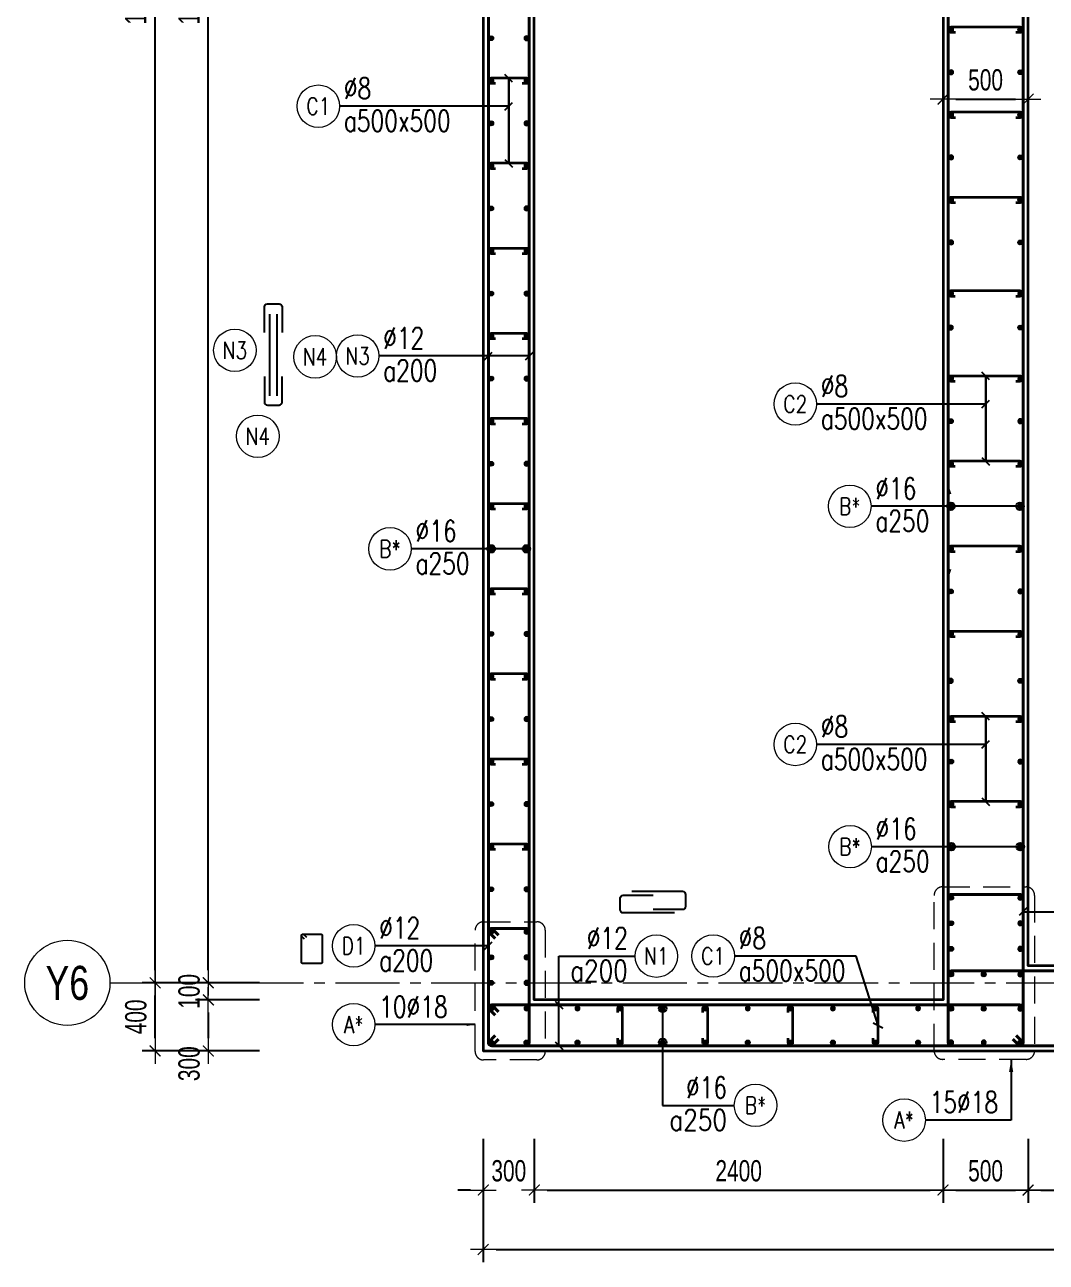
# Model space of a CAD drawing. Header units: millimetres. Extents: x 988833 to 1318015, y -9365 to 47591.
# Drawn here: x 1038374 to 1044373, y 31764 to 39035 of the extents above; entities that cross this region are included whole.
import ezdxf
from ezdxf.enums import TextEntityAlignment as Align

# ---------------------------------------------------------------- set-up
doc = ezdxf.new("R2010")
doc.units = ezdxf.units.MM
doc.header["$MEASUREMENT"] = 0
for name, pattern in [('HIDDEN', [9.525, 6.35, -3.175]), ('HIDDEN2', [4.7625, 3.175, -1.5875]), ('OF_Grid_1$0$CENTER2', [1.125, 0.75, -0.125, 0.125, -0.125])]:
    doc.linetypes.add(name, pattern=pattern)
doc.layers.get('0').update_dxf_attribs({"lineweight": 20})
doc.layers.get('Defpoints').update_dxf_attribs({"color": 151, "lineweight": 9})
for name, color, linetype in [('Hidden', 9, 'HIDDEN'), ('Leader', 6, 'Continuous'), ('Ligature', 1, 'Continuous')]:
    doc.layers.add(name, color=color, linetype=linetype)
for name, color, linetype, lineweight in [('KC-LEADER', 153, 'Continuous', 18), ('KC-THEP', 6, 'Continuous', 40), ('NDC_S_DIM', 1, 'Continuous', 15), ('NDC_S_HIDDEN', 8, 'HIDDEN2', 13), ('NDC_S_LEADER', 1, 'Continuous', 15), ('NDC_S_REBAR', 4, 'Continuous', 35), ('NDC_S_STIRRUP', 4, 'Continuous', 40), ('NDC_S_VN TEXT', 7, 'Continuous', 20), ('NDC_S_WALL', 6, 'Continuous', 35), ('OF_Grid_1$0$NDC_S_AXIS', 5, 'OF_Grid_1$0$CENTER2', 13), ('OF_Grid_1$0$NDC_S_SYMBOL', 1, 'Continuous', 15), ('OF_Grid_1$0$NDC_S_TEXT SYMBOL', 7, 'Continuous', 20)]:
    doc.layers.add(name, color=color, linetype=linetype, lineweight=lineweight)
doc.styles.add('NDC_ARIAL', font='arial.ttf', dxfattribs={"width": 0.85})
doc.styles.add('NDC_DIM', font='', dxfattribs={"width": 0.75})
doc.styles.add('NDC_EN TXT', font='romans.shx', dxfattribs={"width": 0.8})
doc.styles.add('OF_Grid_1$0$NDC_ANNO', font='', dxfattribs={"width": 0.8})
doc.styles.get('NDC_DIM').set_extended_font_data('Dotum')
doc.styles.get('OF_Grid_1$0$NDC_ANNO').set_extended_font_data('Dotum')
doc.dimstyles.new('NDC_1-50', dxfattribs={"dimscale": 50, "dimtxt": 2.5, "dimasz": 1, "dimexe": 1.5, "dimexo": 0, "dimgap": 0.8, "dimtad": 1, "dimdec": 0, "dimdsep": 46, "dimtxsty": 'NDC_ARIAL', "dimblk": 'DIMMARK', "dimcen": 49999.938995, "dimdle": 1.5, "dimclrd": 1, "dimclre": 1, "dimclrt": 3, "dimadec": 0, "dimazin": 0, "dimtfac": 1, "dimtdec": 0, "dimtix": 1, "dimtmove": 2, "dimatfit": 3, "dimfxl": 1, "dimarcsym": 0})
doc.dimstyles.new('NDC_dim_30', dxfattribs={"dimscale": 30, "dimtxt": 2.5, "dimasz": 1.5, "dimexe": 1.5, "dimexo": 2.5, "dimgap": 1, "dimtad": 1, "dimdec": 0, "dimzin": 0, "dimdsep": 46, "dimtxsty": 'NDC_DIM', "dimblk": 'DIMMARK', "dimcen": 0.09, "dimdle": 1.2, "dimclrd": 1, "dimclre": 1, "dimclrt": 3, "dimadec": 0, "dimazin": 0, "dimtfac": 1, "dimtdec": 0, "dimtix": 1, "dimtofl": 0, "dimtmove": 0, "dimatfit": 3, "dimfxl": 6, "dimfxlon": 1, "dimtolj": 1, "dimtzin": 0, "dimarcsym": 0})
doc.dimstyles.new('NDC_dim_50', dxfattribs={"dimscale": 50, "dimtxt": 2.5, "dimasz": 1.5, "dimexe": 1.5, "dimexo": 2.5, "dimgap": 1, "dimtad": 1, "dimdec": 0, "dimzin": 0, "dimdsep": 46, "dimtxsty": 'NDC_DIM', "dimblk": 'DIMMARK', "dimcen": 0.09, "dimdle": 1.2, "dimclrd": 1, "dimclre": 1, "dimclrt": 3, "dimadec": 0, "dimazin": 0, "dimtfac": 1, "dimtdec": 0, "dimtix": 1, "dimtofl": 0, "dimtmove": 0, "dimatfit": 3, "dimfxl": 6, "dimfxlon": 1, "dimtolj": 1, "dimtzin": 0, "dimarcsym": 0})

# ---------------------------------------------------------------- blocks, each defined once
blk = doc.blocks.new('THEP')
at = {"layer": 'KC-LEADER', "color": 6}
blk.add_circle((0, 0), 14, dxfattribs=at)
at = {"layer": 'KC-THEP'}
for p, q in [((-14, 0), (14, 0)), ((9.9, 9.9), (-9.9, -9.9)), ((-9.9, 9.9), (9.9, -9.9)), ((0, 14), (0, -14))]:
    blk.add_line(p, q, dxfattribs=at)
blk = doc.blocks.new('DIMMARK')
at = {"layer": 'NDC_S_DIM', "color": 1}
blk.add_line((-1.5, 0), (1, 0), dxfattribs=at)
at = {"layer": 'NDC_S_DIM', "color": 2, "const_width": 0.1}
blk.add_lwpolyline([(-0.424, -0.424), (0.424, 0.424)], dxfattribs=at)
blk = doc.blocks.new('*U13')
blk.add_circle((-2.5, 0), 2.5)
at = {"layer": 'NDC_S_VN TEXT', "color": 3, "style": 'NDC_EN TXT', "width": 0.75}
blk.add_attdef('DK1', (0.5, 0.85), '', height=2.5, dxfattribs=at)
at = {"layer": 'NDC_S_VN TEXT', "color": 7, "style": 'NDC_EN TXT', "width": 0.8}
blk.add_attdef('SH2', text='', height=2, dxfattribs=at).set_placement((-2.5, 0), align=Align.MIDDLE)
blk = doc.blocks.new('*U10')
blk.add_circle((2.5, 0), 2.5)
at = {"layer": 'NDC_S_VN TEXT', "color": 3, "style": 'NDC_EN TXT'}
for tag, width, p in [('DK2', 0.75, (-0.85, 0.85)), ('KC2', 0.8, (-0.85, -2.97))]:
    blk.add_attdef(tag, text='', height=2.5, dxfattribs=dict(at, width=width)).set_placement(p, align=Align.RIGHT)
at = {"layer": 'NDC_S_VN TEXT', "color": 7, "style": 'NDC_EN TXT', "width": 0.8}
blk.add_attdef('SH3', text='', height=2, dxfattribs=at).set_placement((2.5, 0), align=Align.MIDDLE)
blk = doc.blocks.new('*U12')
blk.add_circle((-2.5, 0), 2.5)
at = {"layer": 'NDC_S_VN TEXT', "color": 3, "style": 'NDC_EN TXT', "width": 0.75}
for tag, p in [('DK1', (0.5, 0.85)), ('KC1', (0.5, -2.97))]:
    blk.add_attdef(tag, p, '', height=2.5, dxfattribs=at)
at = {"layer": 'NDC_S_VN TEXT', "color": 7, "style": 'NDC_EN TXT', "width": 0.8}
blk.add_attdef('SH2', text='', height=2, dxfattribs=at).set_placement((-2.5, 0), align=Align.MIDDLE)
blk = doc.blocks.new('A$C72321851')
at = {"layer": 'Ligature'}
for points in [[(-60.9, -129.3), (-60.9, 170.9, -0.414214), (-43.3, 188.5), (25.8, 188.5, -0.414214), (43.4, 170.9), (43.4, -4.3)], [(-39.7, -4.3), (-39.7, -179.5, 0.414214), (-22.1, -197.1), (47, -197.1, 0.414214), (64.6, -179.5), (64.6, 120.7)]]:
    blk.add_lwpolyline(points, format="xyb", dxfattribs=at)
blk = doc.blocks.new('A$C7BC65A55')
at = {"layer": 'Ligature'}
for p, q in [((-15.2, 372, 0), (-15.2, 38.5, 0)), ((15.2, 372, 0), (15.2, 38.5, 0))]:
    blk.add_line(p, q, dxfattribs=at)
for points in [[(-36.2, 296.5), (-36.2, 400.9, -0.414214), (-24, 413.1), (24, 413.1, -0.414214), (36.2, 400.9), (36.2, 296.5)], [(-36.2, 116.5), (-36.2, 12.2, 0.414214), (-24, 0), (24, 0, 0.414214), (36.2, 12.2), (36.2, 116.5)]]:
    blk.add_lwpolyline(points, format="xyb", dxfattribs=at)
blk = doc.blocks.new('*U11')
blk.add_circle((-2.5, 0), 2.5)
at = {"layer": 'NDC_S_VN TEXT', "color": 3, "style": 'NDC_EN TXT', "width": 0.75}
for tag, p in [('DK1', (0.5, 0.85)), ('KC1', (0.5, -2.97))]:
    blk.add_attdef(tag, p, '', height=2.5, dxfattribs=at)
at = {"layer": 'NDC_S_VN TEXT', "color": 7, "style": 'NDC_EN TXT', "width": 0.8}
blk.add_attdef('SH2', text='', height=2, dxfattribs=at).set_placement((-2.5, 0), align=Align.MIDDLE)
blk = doc.blocks.new('*D370')
at = {"layer": 'Defpoints', "color": 0, "transparency": 16777216}
for p in [(1044266.5, 38597.7), (1043766.5, 38406.2), (1044266.5, 38406.2)]:
    blk.add_point(p, dxfattribs=at)
at = {"layer": 'NDC_S_DIM', "color": 1, "lineweight": -2, "transparency": 16777216}
for p, q in [((1043766.5, 38531.2), (1043766.5, 38672.7)), ((1044266.5, 38531.2), (1044266.5, 38672.7)), ((1043841.5, 38597.7), (1044191.5, 38597.7))]:
    blk.add_line(p, q, dxfattribs=at)
at = {"layer": 'NDC_S_DIM', "color": 1, "lineweight": -2, "transparency": 16777216, "xscale": 75, "yscale": 75, "zscale": 75, "rotation": 180}
blk.add_blockref('DIMMARK', (1043766.5, 38597.7), dxfattribs=at)
at = {"layer": 'NDC_S_DIM', "color": 1, "lineweight": -2, "transparency": 16777216, "xscale": 75, "yscale": 75, "zscale": 75}
blk.add_blockref('DIMMARK', (1044266.5, 38597.7), dxfattribs=at)
at = {"layer": 'NDC_S_DIM', "color": 3, "transparency": 16777216, "insert": (1044016.5, 38710.2), "char_height": 125, "attachment_point": 5, "style": 'NDC_DIM'}
blk.add_mtext('\\A1;500', dxfattribs=at)
blk = doc.blocks.new('*D371')
at = {"layer": 'Defpoints', "color": 0, "transparency": 16777216}
for p in [(1041366.5, 34016.9), (1041066.5, 33716.9), (1041366.5, 32188.2)]:
    blk.add_point(p, dxfattribs=at)
at = {"layer": 'NDC_S_DIM', "color": 1, "lineweight": -2, "transparency": 16777216}
for p, q in [((1041066.5, 32488.2), (1041066.5, 32113.2)), ((1041366.5, 32488.2), (1041366.5, 32113.2)), ((1040991.5, 32188.2), (1040916.5, 32188.2)), ((1041441.5, 32188.2), (1041516.5, 32188.2))]:
    blk.add_line(p, q, dxfattribs=at)
at = {"layer": 'NDC_S_DIM', "color": 1, "lineweight": -2, "transparency": 16777216, "xscale": 75, "yscale": 75, "zscale": 75}
blk.add_blockref('DIMMARK', (1041066.5, 32188.2), dxfattribs=at)
at = {"layer": 'NDC_S_DIM', "color": 1, "lineweight": -2, "transparency": 16777216, "xscale": 75, "yscale": 75, "zscale": 75, "rotation": 180}
blk.add_blockref('DIMMARK', (1041366.5, 32188.2), dxfattribs=at)
at = {"layer": 'NDC_S_DIM', "color": 3, "transparency": 16777216, "insert": (1041216.5, 32300.7), "char_height": 125, "attachment_point": 5, "style": 'NDC_DIM'}
blk.add_mtext('\\A1;300', dxfattribs=at)
blk = doc.blocks.new('*D372')
at = {"layer": 'Defpoints', "color": 0, "transparency": 16777216}
for p in [(1041366.5, 34016.9), (1043766.5, 34016.9), (1043766.5, 32188.2)]:
    blk.add_point(p, dxfattribs=at)
at = {"layer": 'NDC_S_DIM', "color": 1, "lineweight": -2, "transparency": 16777216}
for p, q in [((1041366.5, 32488.2), (1041366.5, 32113.2)), ((1043766.5, 32488.2), (1043766.5, 32113.2)), ((1041441.5, 32188.2), (1043691.5, 32188.2))]:
    blk.add_line(p, q, dxfattribs=at)
at = {"layer": 'NDC_S_DIM', "color": 1, "lineweight": -2, "transparency": 16777216, "xscale": 75, "yscale": 75, "zscale": 75, "rotation": 180}
blk.add_blockref('DIMMARK', (1041366.5, 32188.2), dxfattribs=at)
at = {"layer": 'NDC_S_DIM', "color": 1, "lineweight": -2, "transparency": 16777216, "xscale": 75, "yscale": 75, "zscale": 75}
blk.add_blockref('DIMMARK', (1043766.5, 32188.2), dxfattribs=at)
at = {"layer": 'NDC_S_DIM', "color": 3, "transparency": 16777216, "insert": (1042566.5, 32300.7), "char_height": 125, "attachment_point": 5, "style": 'NDC_DIM'}
blk.add_mtext('\\A1;2400', dxfattribs=at)
blk = doc.blocks.new('*D373')
at = {"layer": 'Defpoints', "color": 0, "transparency": 16777216}
for p in [(1044266.5, 34216.9), (1043766.5, 34016.9), (1044266.5, 32188.2)]:
    blk.add_point(p, dxfattribs=at)
at = {"layer": 'NDC_S_DIM', "color": 1, "lineweight": -2, "transparency": 16777216}
for p, q in [((1043766.5, 32488.2), (1043766.5, 32113.2)), ((1044266.5, 32488.2), (1044266.5, 32113.2)), ((1043841.5, 32188.2), (1044191.5, 32188.2))]:
    blk.add_line(p, q, dxfattribs=at)
at = {"layer": 'NDC_S_DIM', "color": 1, "lineweight": -2, "transparency": 16777216, "xscale": 75, "yscale": 75, "zscale": 75, "rotation": 180}
blk.add_blockref('DIMMARK', (1043766.5, 32188.2), dxfattribs=at)
at = {"layer": 'NDC_S_DIM', "color": 1, "lineweight": -2, "transparency": 16777216, "xscale": 75, "yscale": 75, "zscale": 75}
blk.add_blockref('DIMMARK', (1044266.5, 32188.2), dxfattribs=at)
at = {"layer": 'NDC_S_DIM', "color": 3, "transparency": 16777216, "insert": (1044016.5, 32300.7), "char_height": 125, "attachment_point": 5, "style": 'NDC_DIM'}
blk.add_mtext('\\A1;500', dxfattribs=at)
blk = doc.blocks.new('*D374')
at = {"layer": 'Defpoints', "color": 0, "transparency": 16777216}
for p in [(1039451.9, 45005.6), (1041695.8, 45005.6), (1041805.1, 33405.6)]:
    blk.add_point(p, dxfattribs=at)
at = {"layer": 'NDC_S_DIM', "color": 1, "lineweight": -2, "transparency": 16777216}
for p, q in [((1039751.9, 45005.6), (1039376.9, 45005.6)), ((1039451.9, 33480.6), (1039451.9, 44930.6)), ((1039751.9, 33405.6), (1039376.9, 33405.6))]:
    blk.add_line(p, q, dxfattribs=at)
at = {"layer": 'NDC_S_DIM', "color": 1, "lineweight": -2, "transparency": 16777216, "xscale": 75, "yscale": 75, "zscale": 75}
for p, rotation in [((1039451.9, 45005.6), 90), ((1039451.9, 33405.6), 270)]:
    blk.add_blockref('DIMMARK', p, dxfattribs=dict(at, rotation=rotation))
at = {"layer": 'NDC_S_DIM', "color": 3, "transparency": 16777216, "insert": (1039339.3, 39205.6), "char_height": 125, "attachment_point": 5, "rotation": 90, "style": 'NDC_DIM'}
blk.add_mtext('\\A1;11600', dxfattribs=at)
blk = doc.blocks.new('*D376')
at = {"layer": 'Defpoints', "color": 0, "transparency": 16777216}
for p in [(1049166.5, 33005.6), (1041066.5, 32391), (1049166.5, 31839)]:
    blk.add_point(p, dxfattribs=at)
at = {"layer": 'NDC_S_DIM', "color": 1, "lineweight": -2, "transparency": 16777216}
for p, q in [((1041066.5, 32139), (1041066.5, 31764)), ((1049166.5, 32139), (1049166.5, 31764)), ((1041141.5, 31839), (1049091.5, 31839))]:
    blk.add_line(p, q, dxfattribs=at)
at = {"layer": 'NDC_S_DIM', "color": 1, "lineweight": -2, "transparency": 16777216, "xscale": 75, "yscale": 75, "zscale": 75, "rotation": 180}
blk.add_blockref('DIMMARK', (1041066.5, 31839), dxfattribs=at)
at = {"layer": 'NDC_S_DIM', "color": 1, "lineweight": -2, "transparency": 16777216, "xscale": 75, "yscale": 75, "zscale": 75}
blk.add_blockref('DIMMARK', (1049166.5, 31839), dxfattribs=at)
at = {"layer": 'NDC_S_DIM', "color": 3, "transparency": 16777216, "insert": (1045116.5, 31951.6), "char_height": 125, "attachment_point": 5, "style": 'NDC_DIM'}
blk.add_mtext('\\A1;8100', dxfattribs=at)
blk = doc.blocks.new('*D377')
at = {"layer": 'Defpoints', "color": 0, "ltscale": 200, "transparency": 16777216}
for p in [(1044266.5, 34216.9), (1047515.7, 33099.6), (1047515.7, 32188.2)]:
    blk.add_point(p, dxfattribs=at)
at = {"layer": 'NDC_S_DIM', "color": 1, "lineweight": -2, "ltscale": 200, "transparency": 16777216}
for p, q in [((1044266.5, 32488.2), (1044266.5, 32113.2)), ((1047515.7, 32488.2), (1047515.7, 32113.2)), ((1044341.5, 32188.2), (1047440.7, 32188.2))]:
    blk.add_line(p, q, dxfattribs=at)
at = {"layer": 'NDC_S_DIM', "color": 1, "lineweight": -2, "ltscale": 200, "transparency": 16777216, "xscale": 75, "yscale": 75, "zscale": 75, "rotation": 180}
blk.add_blockref('DIMMARK', (1044266.5, 32188.2), dxfattribs=at)
at = {"layer": 'NDC_S_DIM', "color": 1, "lineweight": -2, "ltscale": 200, "transparency": 16777216, "xscale": 75, "yscale": 75, "zscale": 75}
blk.add_blockref('DIMMARK', (1047515.7, 32188.2), dxfattribs=at)
at = {"layer": 'NDC_S_DIM', "color": 3, "ltscale": 200, "transparency": 16777216, "insert": (1045891.1, 32300.7), "char_height": 125, "attachment_point": 5, "style": 'NDC_DIM'}
blk.add_mtext('\\A1;3249', dxfattribs=at)
blk = doc.blocks.new('*U55')
at = {"layer": 'OF_Grid_1$0$NDC_S_SYMBOL'}
blk.add_line((5, 0), (9, 0), dxfattribs=at)
blk.add_circle((0, 0), 5, dxfattribs=at)
at = {"layer": 'OF_Grid_1$0$NDC_S_TEXT SYMBOL', "color": 7, "style": 'OF_Grid_1$0$NDC_ANNO', "width": 0.8}
blk.add_attdef('GRID', text='', height=4, rotation=270, dxfattribs=at).set_placement((0, 0), align=Align.MIDDLE)
blk = doc.blocks.new('*D395')
at = {"layer": 'Defpoints', "color": 0, "ltscale": 200, "transparency": 16777216}
for p in [(1041805.1, 33405.6), (1039451.9, 33305.6), (1041366.5, 33305.6)]:
    blk.add_point(p, dxfattribs=at)
at = {"layer": 'NDC_S_DIM', "color": 1, "lineweight": -2, "ltscale": 200, "transparency": 16777216}
for p, q in [((1039451.9, 33480.6), (1039451.9, 33555.6)), ((1039751.9, 33405.6), (1039376.9, 33405.6)), ((1039751.9, 33305.6), (1039376.9, 33305.6)), ((1039451.9, 33230.6), (1039451.9, 33155.6))]:
    blk.add_line(p, q, dxfattribs=at)
at = {"layer": 'NDC_S_DIM', "color": 1, "lineweight": -2, "ltscale": 200, "transparency": 16777216, "xscale": 75, "yscale": 75, "zscale": 75}
for p, rotation in [((1039451.9, 33405.6), 270), ((1039451.9, 33305.6), 90)]:
    blk.add_blockref('DIMMARK', p, dxfattribs=dict(at, rotation=rotation))
at = {"layer": 'NDC_S_DIM', "color": 3, "ltscale": 200, "transparency": 16777216, "insert": (1039339.3, 33355.6), "char_height": 125, "attachment_point": 5, "rotation": 90, "style": 'NDC_DIM'}
blk.add_mtext('\\A1;100', dxfattribs=at)
blk = doc.blocks.new('*D396')
at = {"layer": 'Defpoints', "color": 0, "ltscale": 200, "transparency": 16777216}
for p in [(1041366.5, 33305.6), (1039451.9, 33005.6), (1041128.6, 33005.6)]:
    blk.add_point(p, dxfattribs=at)
at = {"layer": 'NDC_S_DIM', "color": 1, "lineweight": -2, "ltscale": 200, "transparency": 16777216}
for p, q in [((1039751.9, 33305.6), (1039376.9, 33305.6)), ((1039451.9, 33230.6), (1039451.9, 33080.6)), ((1039751.9, 33005.6), (1039376.9, 33005.6))]:
    blk.add_line(p, q, dxfattribs=at)
at = {"layer": 'NDC_S_DIM', "color": 1, "lineweight": -2, "ltscale": 200, "transparency": 16777216, "xscale": 75, "yscale": 75, "zscale": 75}
for p, rotation in [((1039451.9, 33305.6), 90), ((1039451.9, 33005.6), 270)]:
    blk.add_blockref('DIMMARK', p, dxfattribs=dict(at, rotation=rotation))
at = {"layer": 'NDC_S_DIM', "color": 3, "ltscale": 200, "transparency": 16777216, "insert": (1039339.3, 32930.6), "char_height": 125, "attachment_point": 5, "rotation": 90, "style": 'NDC_DIM'}
blk.add_mtext('\\A1;300', dxfattribs=at)
blk = doc.blocks.new('*D397')
at = {"layer": 'Defpoints', "color": 0, "ltscale": 200, "transparency": 16777216}
for p in [(1039139.3, 33405.9), (1041180.5, 33405.9), (1041148.8, 33005.6)]:
    blk.add_point(p, dxfattribs=at)
at = {"layer": 'NDC_S_DIM', "color": 1, "lineweight": -2, "ltscale": 200, "transparency": 16777216}
for p, q in [((1039439.3, 33405.9), (1039064.3, 33405.9)), ((1039139.3, 33080.6), (1039139.3, 33330.9)), ((1039439.3, 33005.6), (1039064.3, 33005.6))]:
    blk.add_line(p, q, dxfattribs=at)
at = {"layer": 'NDC_S_DIM', "color": 1, "lineweight": -2, "ltscale": 200, "transparency": 16777216, "xscale": 75, "yscale": 75, "zscale": 75}
for p, rotation in [((1039139.3, 33405.9), 90), ((1039139.3, 33005.6), 270)]:
    blk.add_blockref('DIMMARK', p, dxfattribs=dict(at, rotation=rotation))
at = {"layer": 'NDC_S_DIM', "color": 3, "ltscale": 200, "transparency": 16777216, "insert": (1039026.7, 33205.7), "char_height": 125, "attachment_point": 5, "rotation": 90, "style": 'NDC_DIM'}
blk.add_mtext('\\A1;400', dxfattribs=at)
blk = doc.blocks.new('*D398')
at = {"layer": 'Defpoints', "color": 0, "ltscale": 200, "transparency": 16777216}
for p in [(1039139.3, 45005.6), (1041180.4, 45005.6), (1041180.5, 33405.9)]:
    blk.add_point(p, dxfattribs=at)
at = {"layer": 'NDC_S_DIM', "color": 1, "lineweight": -2, "ltscale": 200, "transparency": 16777216}
for p, q in [((1039439.3, 45005.6), (1039064.3, 45005.6)), ((1039139.3, 33480.9), (1039139.3, 44930.6)), ((1039439.3, 33405.9), (1039064.3, 33405.9))]:
    blk.add_line(p, q, dxfattribs=at)
at = {"layer": 'NDC_S_DIM', "color": 1, "lineweight": -2, "ltscale": 200, "transparency": 16777216, "xscale": 75, "yscale": 75, "zscale": 75}
for p, rotation in [((1039139.3, 45005.6), 90), ((1039139.3, 33405.9), 270)]:
    blk.add_blockref('DIMMARK', p, dxfattribs=dict(at, rotation=rotation))
at = {"layer": 'NDC_S_DIM', "color": 3, "ltscale": 200, "transparency": 16777216, "insert": (1039026.7, 39205.7), "char_height": 125, "attachment_point": 5, "rotation": 90, "style": 'NDC_DIM'}
blk.add_mtext('\\A1;11600', dxfattribs=at)

msp = doc.modelspace()

# ---------------------------------------------------------------- linework, layer by layer
for centre in [(1039608.2, 37121.9), (1040079.2, 37083.7), (1039742.7, 36616.9)]:
    msp.add_circle(centre, 125)
at = {"layer": 'Ligature'}
msp.add_lwpolyline([(1040017.6, 33662.1), (1040001.7, 33678.1, -0.668179), (1040007.5, 33692), (1040112.1, 33692, -0.414214), (1040120.3, 33683.8), (1040120.3, 33526.7, -0.414214), (1040112.1, 33518.6), (1040007.5, 33518.6, -0.414214), (1039999.3, 33526.7), (1039999.3, 33683.8, -0.668179), (1040013.2, 33689.6), (1040029.2, 33673.7)], format="xyb", dxfattribs=at)
at = {"layer": 'NDC_S_HIDDEN', "ltscale": 50}
for points in [[(1043764.4, 33969.6), (1044254.4, 33969.6, -0.414214), (1044304.4, 33919.6), (1044304.4, 33006, -0.414214), (1044254.4, 32956), (1043764.4, 32956, -0.414214), (1043714.4, 33006), (1043714.4, 33919.6, -0.414214)], [(1041068.7, 33764.2), (1041381, 33764.2, -0.414214), (1041431, 33714.2), (1041431, 33002.6, -0.414214), (1041381, 32952.6), (1041068.7, 32952.6, -0.414214), (1041018.7, 33002.6), (1041018.7, 33714.2, -0.414214)]]:
    msp.add_lwpolyline(points, format="xyb", close=True, dxfattribs=at)
at = {"layer": 'NDC_S_REBAR'}
for points in [[(1044195, 38990.6), (1044220, 38990.6, 1), (1044220, 39020.6), (1043814.6, 39020.6, 1), (1043814.6, 38990.6), (1043839.6, 38990.6)], [(1041295, 38690.6), (1041320, 38690.6, 1), (1041320, 38720.6), (1041113, 38720.6, 1), (1041113, 38690.6), (1041138, 38690.6)], [(1044195, 38490.6), (1044220, 38490.6, 1), (1044220, 38520.6), (1043814.6, 38520.6, 1), (1043814.6, 38490.6), (1043839.6, 38490.6)], [(1041295, 38190.6), (1041320, 38190.6, 1), (1041320, 38220.6), (1041113, 38220.6, 1), (1041113, 38190.6), (1041138, 38190.6)], [(1044195, 37990.6), (1044220, 37990.6, 1), (1044220, 38020.6), (1043814.6, 38020.6, 1), (1043814.6, 37990.6), (1043839.6, 37990.6)], [(1041295, 37690.6), (1041320, 37690.6, 1), (1041320, 37720.6), (1041113, 37720.6, 1), (1041113, 37690.6), (1041138, 37690.6)], [(1044193.5, 37440.6), (1044218.5, 37440.6, 1), (1044218.5, 37470.6), (1043813, 37470.6, 1), (1043813, 37440.6), (1043838, 37440.6)], [(1041295, 37190.6), (1041320, 37190.6, 1), (1041320, 37220.6), (1041113, 37220.6, 1), (1041113, 37190.6), (1041138, 37190.6)], [(1044193.5, 36940.6), (1044218.5, 36940.6, 1), (1044218.5, 36970.6), (1043813, 36970.6, 1), (1043813, 36940.6), (1043838, 36940.6)], [(1041295, 36690.6), (1041320, 36690.6, 1), (1041320, 36720.6), (1041113, 36720.6, 1), (1041113, 36690.6), (1041138, 36690.6)], [(1044193.5, 36440.6), (1044218.5, 36440.6, 1), (1044218.5, 36470.6), (1043813, 36470.6, 1), (1043813, 36440.6), (1043838, 36440.6)], [(1041295, 36190.6), (1041320, 36190.6, 1), (1041320, 36220.6), (1041113, 36220.6, 1), (1041113, 36190.6), (1041138, 36190.6)], [(1044193.5, 35940.6), (1044218.5, 35940.6, 1), (1044218.5, 35970.6), (1043813, 35970.6, 1), (1043813, 35940.6), (1043838, 35940.6)], [(1041295, 35690.6), (1041320, 35690.6, 1), (1041320, 35720.6), (1041113, 35720.6, 1), (1041113, 35690.6), (1041138, 35690.6)], [(1044193.5, 35440.6), (1044218.5, 35440.6, 1), (1044218.5, 35470.6), (1043813, 35470.6, 1), (1043813, 35440.6), (1043838, 35440.6)], [(1041295, 35190.6), (1041320, 35190.6, 1), (1041320, 35220.6), (1041113, 35220.6, 1), (1041113, 35190.6), (1041138, 35190.6)], [(1044195, 34940.6), (1044220, 34940.6, 1), (1044220, 34970.6), (1043814.6, 34970.6, 1), (1043814.6, 34940.6), (1043839.6, 34940.6)], [(1041295, 34690.6), (1041320, 34690.6, 1), (1041320, 34720.6), (1041113, 34720.6, 1), (1041113, 34690.6), (1041138, 34690.6)], [(1044195, 34440.6), (1044220, 34440.6, 1), (1044220, 34470.6), (1043814.6, 34470.6, 1), (1043814.6, 34440.6), (1043839.6, 34440.6)], [(1041295, 34190.6), (1041320, 34190.6, 1), (1041320, 34220.6), (1041113, 34220.6, 1), (1041113, 34190.6), (1041138, 34190.6)], [(1041855, 33080.6), (1041855, 33055.6, 1), (1041885, 33055.6), (1041885, 33255.6, 1), (1041855, 33255.6), (1041855, 33230.6)], [(1042355, 33080.6), (1042355, 33055.6, 1), (1042385, 33055.6), (1042385, 33255.6, 1), (1042355, 33255.6), (1042355, 33230.6)], [(1042855, 33080.6), (1042855, 33055.6, 1), (1042885, 33055.6), (1042885, 33255.6, 1), (1042855, 33255.6), (1042855, 33230.6)], [(1043355, 33080.6), (1043355, 33055.6, 1), (1043385, 33055.6), (1043385, 33255.6, 1), (1043355, 33255.6), (1043355, 33230.6)]]:
    msp.add_lwpolyline(points, format="xyb", dxfattribs=at)
at = {"layer": 'NDC_S_STIRRUP'}
for points in [[(1041136.5, 33095.6), (1041096.5, 33055.6, 0.414214), (1041116.5, 33035.6), (1041316.5, 33035.6, 0.414214), (1041336.5, 33055.6), (1041336.5, 45355.6, 0.414214), (1041316.5, 45375.6), (1041116.5, 45375.6, 0.414214), (1041096.5, 45355.6), (1041096.5, 33055.6, 0.414214), (1041116.5, 33035.6), (1041156.5, 33075.6)], [(1043806.5, 35837), (1043796.5, 35807), (1043796.5, 45355.6, -0.414214), (1043816.5, 45375.6), (1044216.5, 45375.6, -0.414214), (1044236.5, 45355.6), (1044236.5, 42106.3), (1044236.5, 42106.3)], [(1044236.5, 42605.6), (1044236.5, 42605.6), (1044236.5, 33055.6, -0.414214), (1044216.5, 33035.6), (1043816.5, 33035.6, -0.414214), (1043796.5, 33055.6), (1043796.5, 36306.3), (1043806.5, 36276.3)], [(1044196.5, 33095.6), (1044236.5, 33055.6, -0.414214), (1044216.5, 33035.6), (1043816.5, 33035.6, -0.414214), (1043796.5, 33055.6), (1043796.5, 33905.4, -0.414214), (1043816.5, 33925.4), (1044216.5, 33925.4, -0.414214), (1044236.5, 33905.4), (1044236.5, 33055.6, -0.414214), (1044216.5, 33035.6), (1044176.5, 33075.6)], [(1041136.5, 33665.6), (1041096.5, 33705.6, -0.414214), (1041116.5, 33725.6), (1041316.5, 33725.6, -0.414214), (1041336.5, 33705.6), (1041336.5, 33055.6, -0.414214), (1041316.5, 33035.6), (1041116.5, 33035.6, -0.414214), (1041096.5, 33055.6), (1041096.5, 33705.6, -0.414214), (1041116.5, 33725.6), (1041156.5, 33685.6)], [(1047825.7, 33435.6), (1047865.7, 33475.6, -0.414214), (1047885.7, 33455.6), (1047885.7, 33055.6, -0.414214), (1047865.7, 33035.6), (1043816.5, 33035.6, -0.414214), (1043796.5, 33055.6), (1043796.5, 33455.6, -0.414214), (1043816.5, 33475.6), (1047865.7, 33475.6, -0.414214), (1047885.7, 33455.6), (1047845.7, 33415.6)], [(1041156.5, 33235.6), (1041116.5, 33275.6, 0.414214), (1041096.5, 33255.6), (1041096.5, 33055.6, 0.414214), (1041116.5, 33035.6), (1044216.5, 33035.6, 0.414214), (1044236.5, 33055.6), (1044236.5, 33255.6, 0.414358), (1044216.5, 33275.6), (1041116.5, 33275.6, 0.414214), (1041096.5, 33255.6), (1041136.5, 33215.6)]]:
    msp.add_lwpolyline(points, format="xyb", dxfattribs=at)
at = {"layer": 'NDC_S_WALL'}
for points in [[(1041066.5, 45405.6), (1041066.5, 33005.6), (1047916.5, 33005.6), (1047916.5, 33505.6), (1044266.5, 33505.6), (1044266.5, 40555.6)], [(1043766.5, 45105.6), (1043766.5, 33305.6), (1041366.5, 33305.6), (1041366.5, 45105.6)]]:
    msp.add_lwpolyline(points, dxfattribs=at)
at = {"layer": 'OF_Grid_1$0$NDC_S_AXIS', "ltscale": 500}
msp.add_line((1039074, 33405.6), (1057694.6, 33405.6), dxfattribs=at)

# ---------------------------------------------------------------- block references
at = {"layer": 'Hidden', "xscale": 1.44, "yscale": 1.44, "zscale": 1.44}
msp.add_blockref('A$C7BC65A55', (1039833.3, 36799.6, 0), dxfattribs=at)
at = {"layer": 'KC-THEP'}
for p, rotation in [((1041113, 38955.6), 189.6685644363809), ((1044220, 39005.6), 9.668564436380926), ((1044220, 38755.6), 9.668564436380926), ((1041113, 38705.6), 189.6685644363809), ((1041113, 38455.6), 189.6685644363809), ((1044220, 38505.6), 9.668564436380926), ((1044220, 38255.6), 9.668564436380926), ((1041113, 38205.6), 189.6685644363809), ((1041113, 37955.6), 189.6685644363809), ((1044220, 38005.6), 9.668564436380926), ((1044220, 37755.6), 9.668564436380926), ((1041113, 37705.6), 189.6685644363809), ((1041113, 37455.6), 189.6685644363809), ((1043813, 37455.6), 189.6685644363809), ((1044220, 37255.6), 9.668564436380926), ((1041113, 37205.6), 189.6685644363809), ((1041113, 36955.6), 189.6685644363809), ((1043813, 36955.6), 189.6685644363809), ((1041113, 36705.6), 189.6685644363809), ((1043813, 36705.6), 189.6685644363809), ((1041113, 36455.6), 189.6685644363809), ((1043813, 36455.6), 189.6685644363809), ((1041113, 36205.6), 189.6685644363809), ((1043813, 36205.6), 189.6685644363809), ((1041113, 35955.6), 189.6685644363809), ((1043813, 35955.6), 189.6685644363809), ((1041113, 35705.6), 189.6685644363809), ((1043813, 35705.6), 189.6685644363809), ((1041113, 35455.6), 189.6685644363809), ((1043813, 35455.6), 189.6685644363809), ((1041113, 35205.6), 189.6685644363809), ((1044220, 35180.2), 9.668564436380926), ((1041113, 34955.6), 189.6685644363809), ((1043814.6, 34955.6), 189.6685644363809), ((1041113, 34705.6), 189.6685644363809), ((1043814.6, 34705.6), 189.6685644363809), ((1041113, 34455.6), 189.6685644363809), ((1043814.6, 34455.6), 189.6685644363809), ((1041113, 34205.6), 189.6685644363809), ((1043814.6, 34205.6), 189.6685644363809), ((1041113, 33955.6), 189.6685644363809), ((1043814.6, 33905.6), 189.6685644363807), ((1043814.6, 33755.6), 189.6685644363809), ((1041113, 33705.6), 189.6685644363809), ((1043814.6, 33605.6), 189.6685644363809), ((1041113, 33555.6), 189.6685644363809), ((1043814.6, 33455.6), 189.6685644363809), ((1044005.8, 33455.6), 189.6685644363809), ((1041113, 33405.6), 189.6685644363809), ((1041113, 33255.6), 189.6685644363809), ((1043814.6, 33253.9), 189.6685644363809), ((1044005.8, 33253.9), 189.6685644363809), ((1041320, 33055.6), 9.668564436380926), ((1041620, 33055.6), 9.668564436380926), ((1041870, 33055.6), 9.668564436380926), ((1042120, 33055.6), 9.668564436380926), ((1042370, 33055.6), 9.668564436380926), ((1042620, 33055.6), 9.668564436380926), ((1042870, 33055.6), 9.668564436380926), ((1043120, 33055.6), 9.668564436380926), ((1043370, 33055.6), 9.668564436380926), ((1043620, 33055.6), 9.668564436380926), ((1044220, 33055.6), 9.668564436380946)]:
    msp.add_blockref('THEP', p, dxfattribs=dict(at, rotation=rotation))
at = {"layer": 'KC-THEP', "xscale": -1}
for p, rotation in [((1041320, 38955.6), 170.331435563619), ((1043814.6, 39005.6), 350.3314355636192), ((1043814.6, 38755.6), 350.3314355636192), ((1041320, 38705.6), 170.331435563619), ((1041320, 38455.6), 170.331435563619), ((1043814.6, 38505.6), 350.3314355636192), ((1043814.6, 38255.6), 350.3314355636192), ((1041320, 38205.6), 170.331435563619), ((1041320, 37955.6), 170.331435563619), ((1043814.6, 38005.6), 350.3314355636192), ((1043814.6, 37755.6), 350.3314355636192), ((1041320, 37705.6), 170.331435563619), ((1041320, 37455.6), 170.331435563619), ((1044220, 37455.6), 170.331435563619), ((1043813, 37255.6), 350.3314355636191), ((1041320, 37205.6), 170.331435563619), ((1041320, 36955.6), 170.331435563619), ((1044220, 36955.6), 170.331435563619), ((1041320, 36705.6), 170.331435563619), ((1044220, 36705.6), 170.331435563619), ((1041320, 36455.6), 170.331435563619), ((1044220, 36455.6), 170.331435563619), ((1041320, 36205.6), 170.331435563619), ((1044220, 36205.6), 170.331435563619), ((1041320, 35955.6), 170.331435563619), ((1044220, 35955.6), 170.331435563619), ((1041320, 35705.6), 170.331435563619), ((1044220, 35705.6), 170.331435563619), ((1041320, 35455.6), 170.331435563619), ((1044220, 35455.6), 170.331435563619), ((1041320, 35205.6), 170.331435563619), ((1043813, 35180.2), 350.3314355636191), ((1041320, 34955.6), 170.331435563619), ((1044220, 34955.6), 170.331435563619), ((1041320, 34705.6), 170.331435563619), ((1044220, 34705.6), 170.331435563619), ((1041320, 34455.6), 170.331435563619), ((1044220, 34455.6), 170.331435563619), ((1041320, 34205.6), 170.331435563619), ((1044220, 34205.6), 170.331435563619), ((1041320, 33955.6), 170.331435563619), ((1044220, 33905.6), 170.331435563619), ((1044220, 33755.6), 170.331435563619), ((1041320, 33705.6), 170.331435563619), ((1044220, 33605.6), 170.331435563619), ((1041320, 33555.6), 170.331435563619), ((1044220, 33455.6), 170.331435563619), ((1041320, 33405.6), 170.331435563619), ((1041320, 33255.6), 170.331435563619), ((1041620, 33255.6), 170.331435563619), ((1041870, 33255.6), 170.331435563619), ((1042120, 33255.6), 170.331435563619), ((1042370, 33255.6), 170.331435563619), ((1042620, 33255.6), 170.331435563619), ((1042870, 33255.6), 170.331435563619), ((1043120, 33255.6), 170.331435563619), ((1043370, 33255.6), 170.331435563619), ((1043620, 33255.6), 170.331435563619), ((1044220, 33253.9), 170.331435563619), ((1041113, 33055.6), 350.3314355636191), ((1043814.6, 33055.6), 350.3314355636191), ((1044005.8, 33055.6), 350.3314355636191)]:
    msp.add_blockref('THEP', p, dxfattribs=dict(at, rotation=rotation))
at = {"layer": 'Leader', "rotation": 89.99999999999997}
msp.add_blockref('A$C72321851', (1042059.4, 33877.3), dxfattribs=at)
at = {"layer": 'NDC_S_VN TEXT', "xscale": 50, "yscale": 50, "zscale": 50}
for name, p, values in [('*U12', (1040223.2, 38556.3), {'SH2': 'C1', 'DK1': '%%c8', 'KC1': 'a500x500'}), ('*U11', (1040454.1, 37088.9), {'SH2': 'N3', 'DK1': '%%C12', 'KC1': 'a200'}), ('*U12', (1043024, 36806.3), {'SH2': 'C2', 'DK1': '%%c8', 'KC1': 'a500x500'}), ('*U11', (1043344.1, 36205.6), {'SH2': 'B*', 'DK1': '%%C16', 'KC1': 'a250'}), ('*U11', (1040644.1, 35955.6), {'SH2': 'B*', 'DK1': '%%C16', 'KC1': 'a250'}), ('*U12', (1043024, 34806.3), {'SH2': 'C2', 'DK1': '%%c8', 'KC1': 'a500x500'}), ('*U11', (1043345.6, 34205.6), {'SH2': 'B*', 'DK1': '%%C16', 'KC1': 'a250'}), ('*U11', (1040430.6, 33623.1), {'SH2': 'D1', 'DK1': '%%C12', 'KC1': 'a200'}), ('*U10', (1041958, 33562.5), {'SH3': 'N1', 'DK2': '%%C12', 'KC2': 'a200'}), ('*U12', (1042541.6, 33563.1), {'SH2': 'C1', 'DK1': '%%c8', 'KC1': 'a500x500'}), ('*U13', (1040430.6, 33160.2), {'SH2': 'A*', 'DK1': '10%%C18'}), ('*U10', (1042540.6, 32685.9), {'SH3': 'B*', 'DK2': '%%C16', 'KC2': 'a250'}), ('*U13', (1043663.1, 32599.1), {'SH2': 'A*', 'DK1': '15%%C18'})]:
    msp.add_blockref(name, p, dxfattribs=at).add_auto_attribs(values)
at = {"layer": 'OF_Grid_1$0$NDC_S_AXIS'}
ref = msp.add_blockref('*U55', (1038624, 33405.6), dxfattribs=dict(at, xscale=50, yscale=50, zscale=50))
ref.add_attrib('GRID', 'Y6', dxfattribs={"layer": 'OF_Grid_1$0$NDC_S_TEXT SYMBOL', "color": 7, "height": 200, "style": 'OF_Grid_1$0$NDC_ANNO', "width": 0.8}).set_placement((1038624, 33405.6), align=Align.MIDDLE)

# ---------------------------------------------------------------- texts
at = {"layer": 'NDC_S_VN TEXT', "color": 7, "style": 'NDC_EN TXT', "width": 0.8}
for tag, p in [('N3', (1039608.2, 37121.9)), ('N4', (1040079.2, 37083.7)), ('N4', (1039742.7, 36616.9))]:
    msp.add_attdef(tag, text='3', height=100, dxfattribs=at).set_placement(p, align=Align.MIDDLE)

# ---------------------------------------------------------------- dimensions: what is measured, and where the dimension line sits
at = {"layer": 'NDC_S_DIM', "ltscale": 200}
for base, p1, p2, picture, middle in [((1039139.3, 45005.6), (1041180.5, 33405.9), (1041180.4, 45005.6), '*D398', (1039026.7, 39205.7)), ((1039451.9, 33305.6), (1041805.1, 33405.6), (1041366.5, 33305.6), '*D395', (1039339.3, 33355.6))]:
    dim = msp.add_linear_dim(base=base, p1=p1, p2=p2, angle=90, dimstyle='NDC_dim_50', override={"dimtmove": 1}, dxfattribs=at)
    dim.commit()
    dim.dimension.update_dxf_attribs({"geometry": picture, "text_midpoint": middle})
at = {"layer": 'NDC_S_DIM'}
dim = msp.add_linear_dim(base=(1039451.9, 45005.6), p1=(1041805.1, 33405.6), p2=(1041695.8, 45005.6), angle=90, dimstyle='NDC_dim_50', override={"dimtmove": 1}, dxfattribs=at)
dim.commit()
dim.dimension.update_dxf_attribs({"geometry": '*D374', "text_midpoint": (1039339.3, 39205.6)})
for base, p1, p2, picture, middle in [((1044266.5, 38597.7), (1043766.5, 38406.2), (1044266.5, 38406.2), '*D370', (1044016.5, 38710.2)), ((1044266.5, 32188.2), (1043766.5, 34016.9), (1044266.5, 34216.9), '*D373', (1044016.5, 32300.7)), ((1043766.5, 32188.2), (1041366.5, 34016.9), (1043766.5, 34016.9), '*D372', (1042566.5, 32300.7)), ((1049166.5, 31839), (1041066.5, 32391), (1049166.5, 33005.6), '*D376', (1045116.5, 31951.6))]:
    dim = msp.add_linear_dim(base=base, p1=p1, p2=p2, dimstyle='NDC_dim_50', override={"dimtmove": 1}, dxfattribs=at)
    dim.commit()
    dim.dimension.update_dxf_attribs({"geometry": picture, "text_midpoint": middle})
at = {"layer": 'NDC_S_DIM', "ltscale": 200}
dim = msp.add_linear_dim(base=(1047515.7, 32188.2), p1=(1044266.5, 34216.9), p2=(1047515.7, 33099.6), dimstyle='NDC_dim_50', override={"dimtmove": 1}, dxfattribs=at)
dim.commit()
dim.dimension.update_dxf_attribs({"geometry": '*D377', "text_midpoint": (1045891.1, 32300.7)})
at = {"layer": 'NDC_S_DIM'}
dim = msp.add_linear_dim(base=(1041366.5, 32188.2), p1=(1041066.5, 33716.9), p2=(1041366.5, 34016.9), dimstyle='NDC_dim_50', dxfattribs=at)
dim.commit()
dim.dimension.update_dxf_attribs({"geometry": '*D371', "text_midpoint": (1041216.5, 32300.7)})
at = {"layer": 'NDC_S_DIM', "ltscale": 200}
dim = msp.add_linear_dim(base=(1039139.3, 33405.9), p1=(1041148.8, 33005.6), p2=(1041180.5, 33405.9), angle=90, dimstyle='NDC_dim_50', dxfattribs=at)
dim.commit()
dim.dimension.update_dxf_attribs({"geometry": '*D397', "text_midpoint": (1039026.7, 33205.7)})
dim = msp.add_linear_dim(base=(1039451.9, 33005.6), p1=(1041366.5, 33305.6), p2=(1041128.6, 33005.6), angle=90, dimstyle='NDC_dim_50', override={"dimtmove": 1}, dxfattribs=at)
dim.commit()
dim.dimension.update_dxf_attribs({"geometry": '*D396', "text_midpoint": (1039451.9, 32930.6), "dimtype": 160})

# ---------------------------------------------------------------- leaders
at = {"layer": 'NDC_S_LEADER'}
for points, dimstyle, override in [([(1041216.5, 38720.6), (1041216.5, 38220.6)], 'NDC_dim_30', {"dimtad": 0, "dimldrblk": 'Oblique'}), ([(1041216.5, 38220.6), (1041216.5, 38720.6)], 'NDC_dim_30', {"dimtad": 0, "dimldrblk": 'Oblique'}), ([(1041216.5, 38556.3), (1040223.2, 38556.3)], 'NDC_dim_30', {"dimtad": 0, "dimldrblk": 'Oblique'}), ([(1041336.5, 37088.7), (1040454.1, 37088.7)], 'NDC_dim_30', {"dimtad": 0, "dimldrblk": 'Oblique'}), ([(1041096.5, 37088.7), (1040454.1, 37088.7)], 'NDC_dim_30', {"dimtad": 0, "dimldrblk": 'Oblique'}), ([(1044017.3, 36970.6), (1044017.3, 36470.6)], 'NDC_dim_30', {"dimtad": 0, "dimldrblk": 'Oblique'}), ([(1044017.3, 36470.6), (1044017.3, 36970.6)], 'NDC_dim_30', {"dimtad": 0, "dimldrblk": 'Oblique'}), ([(1044017.3, 36806.3), (1043024, 36806.3)], 'NDC_dim_30', {"dimtad": 0, "dimldrblk": 'Oblique'}), ([(1044218.5, 36205.6), (1043344.1, 36205.6)], 'NDC_dim_30', {"dimtad": 0, "dimldrblk": 'Origin'}), ([(1043813, 36205.6), (1043344.1, 36205.6)], 'NDC_dim_30', {"dimtad": 0, "dimldrblk": 'Origin'}), ([(1041320, 35955.6), (1040644.1, 35955.6)], 'NDC_dim_30', {"dimtad": 0, "dimldrblk": 'Origin'}), ([(1041113, 35955.6), (1040644.1, 35955.6)], 'NDC_dim_30', {"dimtad": 0, "dimldrblk": 'Origin'}), ([(1044017.3, 34970.6), (1044017.3, 34470.6)], 'NDC_dim_30', {"dimtad": 0, "dimldrblk": 'Oblique'}), ([(1044017.3, 34470.6), (1044017.3, 34970.6)], 'NDC_dim_30', {"dimtad": 0, "dimldrblk": 'Oblique'}), ([(1044017.3, 34806.3), (1043024, 34806.3)], 'NDC_dim_30', {"dimtad": 0, "dimldrblk": 'Oblique'}), ([(1044220, 34205.6), (1043345.6, 34205.6)], 'NDC_dim_30', {"dimtad": 0, "dimldrblk": 'Origin'}), ([(1043814.6, 34205.6), (1043345.6, 34205.6)], 'NDC_dim_30', {"dimtad": 0, "dimldrblk": 'Origin'}), ([(1044236.5, 33823.1), (1044782.9, 33823.1)], 'NDC_dim_30', {"dimtad": 0, "dimldrblk": 'Oblique'}), ([(1041096.5, 33623.1), (1040428.5, 33623.1)], 'NDC_dim_30', {"dimtad": 0, "dimldrblk": 'Oblique'}), ([(1041510.5, 33035.6), (1041510.5, 33562.3), (1041958, 33562.3)], 'NDC_dim_30', {"dimgap": 1, "dimtad": 0, "dimldrblk": 'Oblique'}), ([(1041510.5, 33275.6), (1041510.5, 33562.3), (1041958, 33562.3)], 'NDC_dim_30', {"dimtad": 0, "dimldrblk": 'Oblique'}), ([(1043385, 33155.6), (1043256.9, 33563.1), (1042541.6, 33563.1)], 'NDC_dim_30', {"dimtad": 0, "dimldrblk": 'Oblique'}), ([(1042120, 33255.6), (1042120, 32685.7), (1042540.6, 32685.7)], 'NDC_dim_30', {"dimgap": 1, "dimtad": 0, "dimldrblk": 'Origin'}), ([(1042120, 33055.6), (1042120, 32685.7), (1042540.6, 32685.7)], 'NDC_dim_30', {"dimgap": 1, "dimtad": 0, "dimldrblk": 'Origin'}), ([(1044166.5, 32956), (1044166.5, 32599.1), (1043663.1, 32599.1)], 'NDC_dim_50', {"dimgap": 1, "dimtad": 0})]:
    msp.add_leader(points, dimstyle=dimstyle, override=override, dxfattribs=at)
msp.add_leader([(1041018.7, 33160.2), (1040430.6, 33160.2)], dimstyle='NDC_1-50', dxfattribs=at)

doc.saveas('drawing.dxf')
